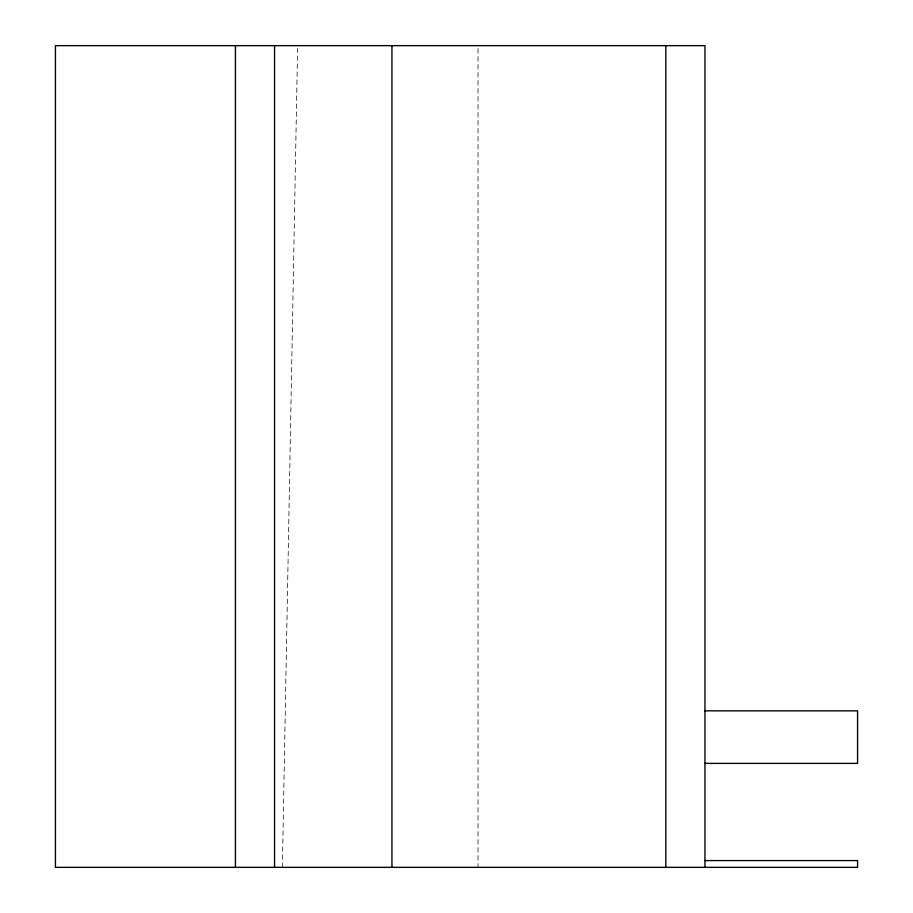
<?xml version="1.0" encoding="UTF-8"?>
<svg xmlns="http://www.w3.org/2000/svg" width="913" height="913" viewBox="0 0 913 913"><rect width="100%" height="100%" fill="white"/><g stroke="black" fill="none" stroke-linecap="round" stroke-linejoin="round"><path stroke-width="0.68" stroke-dasharray="4.57 3.42" d="M282.379 867.35L297.581 48.503M478.024 48.503L478.024 867.35"/><path stroke-width="1.37" d="M704.962 710.839L857.569 710.839L857.569 763.382L704.962 763.382M704.962 860.582L857.569 860.582L857.569 867.35L55.431 867.35L55.431 45.65L704.962 45.65L704.962 867.35M665.839 45.65L665.839 867.35M391.939 45.65L391.939 867.35M274.551 45.65L274.551 867.35M235.428 45.65L235.428 867.35"/></g></svg>
